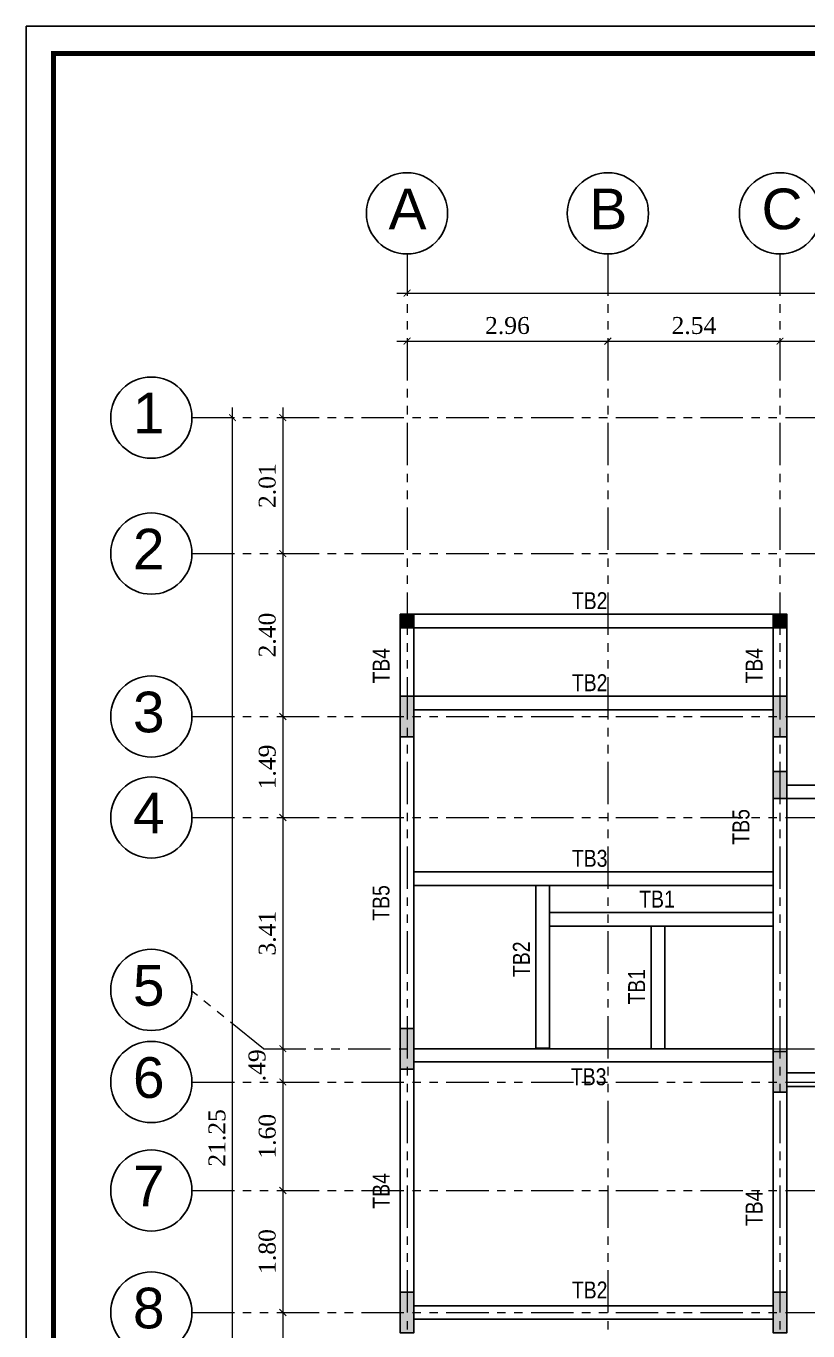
# Model space of a CAD drawing. Header units: metres. Extents: x 503482 to 1007323, y 2781056 to 5562345.
# Drawn here: x 503771.35 to 503782.88, y 2781093.62 to 2781112.87 of the extents above; entities that cross this region are included whole.
import ezdxf

# ---------------------------------------------------------------- set-up
doc = ezdxf.new("R2010")
doc.units = ezdxf.units.M
doc.header["$LTSCALE"] = 10
doc.header["$MEASUREMENT"] = 0
doc.header["$PDMODE"] = 3
doc.linetypes.add('PHANTOM2', pattern=[1.25, 0.625, -0.125, 0.125, -0.125, 0.125, -0.125])
doc.layers.get('0').update_dxf_attribs({"linetype": 'CONTINUOUS'})
doc.layers.get('DEFPOINTS').update_dxf_attribs({"linetype": 'CONTINUOUS'})
doc.layers.add('01_WALLS', color=7, linetype='CONTINUOUS', lineweight=25)
doc.layers.add('S-TIE BEAM', color=3, linetype='CONTINUOUS', lineweight=25)
for name, color, linetype in [('A-TEXT', 2, 'CONTINUOUS'), ('A-VIEW-LN', 1, 'CONTINUOUS'), ('G-BEAM TEXT', 4, 'CONTINUOUS'), ('M.TITLE BLOCK', 7, 'CONTINUOUS'), ('S-COL', 6, 'CONTINUOUS'), ('S-COL HATCH', 161, 'CONTINUOUS')]:
    doc.layers.add(name, color=color, linetype=linetype)
doc.styles.add('ANWAR', font='arial.ttf')
doc.styles.add('AREAL', font='times.ttf')
doc.styles.add('ARIELNARROW 30', font='ARIALN.TTF', dxfattribs={"height": 0.25})
doc.dimstyles.new('ANWER', dxfattribs={"dimtxt": 0.25, "dimasz": 0.1, "dimexe": 0.1, "dimexo": 0.25, "dimgap": 0.1, "dimtad": 1, "dimzin": 7, "dimdsep": 46, "dimtxsty": 'AREAL', "dimblk": 'ARCHTICK', "dimcen": 0.125, "dimdle": 0.15, "dimse1": 1, "dimse2": 1, "dimclrd": 41, "dimclre": 8, "dimclrt": 112, "dimadec": 0, "dimazin": 0, "dimtfac": 1, "dimtmove": 2, "dimatfit": 3, "dimfxl": 1, "dimtolj": 1, "dimtzin": 0, "dimlwd": 0, "dimlwe": 5, "dimarcsym": 0})

# ---------------------------------------------------------------- blocks, each defined once
blk = doc.blocks.new('_ArchTick')
at = {"color": 0, "linetype": 'ByBlock', "const_width": 0.15}
blk.add_lwpolyline([(-0.5, -0.5), (0.5, 0.5)], dxfattribs=at)
blk = doc.blocks.new('*D743')
at = {"layer": 'DEFPOINTS', "color": 0, "transparency": 16777216}
for p in [(-11.138, 0.829), (-14.1, 0.618), (-11.138, 0.618)]:
    blk.add_point(p, dxfattribs=at)
at = {"layer": 'S-COL', "color": 41, "linetype": 'Continuous', "lineweight": 0, "transparency": 16777216}
blk.add_line((-14.25, 0.829), (-10.988, 0.829), dxfattribs=at)
at = {"layer": 'S-COL', "color": 41, "lineweight": 0, "transparency": 16777216, "xscale": 0.1, "yscale": 0.1, "zscale": 0.1, "rotation": 180}
blk.add_blockref('_ArchTick', (-14.1, 0.829), dxfattribs=at)
at = {"layer": 'S-COL', "color": 41, "lineweight": 0, "transparency": 16777216, "xscale": 0.1, "yscale": 0.1, "zscale": 0.1}
blk.add_blockref('_ArchTick', (-11.138, 0.829), dxfattribs=at)
at = {"layer": 'S-COL', "color": 112, "transparency": 16777216, "insert": (-12.619, 1.057), "char_height": 0.25, "attachment_point": 5, "style": 'AREAL'}
blk.add_mtext('\\A1;2.96', dxfattribs=at)
blk = doc.blocks.new('*D744')
at = {"layer": 'DEFPOINTS', "color": 0, "transparency": 16777216}
for p in [(-8.6, 0.829), (-11.138, 0.618), (-8.6, 0.57)]:
    blk.add_point(p, dxfattribs=at)
at = {"layer": 'S-COL', "color": 41, "linetype": 'Continuous', "lineweight": 0, "transparency": 16777216}
blk.add_line((-11.288, 0.829), (-8.45, 0.829), dxfattribs=at)
at = {"layer": 'S-COL', "color": 41, "lineweight": 0, "transparency": 16777216, "xscale": 0.1, "yscale": 0.1, "zscale": 0.1, "rotation": 180}
blk.add_blockref('_ArchTick', (-11.138, 0.829), dxfattribs=at)
at = {"layer": 'S-COL', "color": 41, "lineweight": 0, "transparency": 16777216, "xscale": 0.1, "yscale": 0.1, "zscale": 0.1}
blk.add_blockref('_ArchTick', (-8.6, 0.829), dxfattribs=at)
at = {"layer": 'S-COL', "color": 112, "transparency": 16777216, "insert": (-9.869, 1.057), "char_height": 0.25, "attachment_point": 5, "style": 'AREAL'}
blk.add_mtext('\\A1;2.54', dxfattribs=at)
blk = doc.blocks.new('*D745')
at = {"layer": 'DEFPOINTS', "color": 0, "transparency": 16777216}
for p in [(-6.15, 0.829), (-8.6, 0.57), (-6.15, 0.57)]:
    blk.add_point(p, dxfattribs=at)
at = {"layer": 'S-COL', "color": 41, "linetype": 'Continuous', "lineweight": 0, "transparency": 16777216}
blk.add_line((-8.75, 0.829), (-6, 0.829), dxfattribs=at)
at = {"layer": 'S-COL', "color": 41, "lineweight": 0, "transparency": 16777216, "xscale": 0.1, "yscale": 0.1, "zscale": 0.1, "rotation": 180}
blk.add_blockref('_ArchTick', (-8.6, 0.829), dxfattribs=at)
at = {"layer": 'S-COL', "color": 41, "lineweight": 0, "transparency": 16777216, "xscale": 0.1, "yscale": 0.1, "zscale": 0.1}
blk.add_blockref('_ArchTick', (-6.15, 0.829), dxfattribs=at)
at = {"layer": 'S-COL', "color": 112, "transparency": 16777216, "insert": (-7.375, 1.057), "char_height": 0.25, "attachment_point": 5, "style": 'AREAL'}
blk.add_mtext('\\A1;2.45', dxfattribs=at)
blk = doc.blocks.new('*D748')
at = {"layer": 'DEFPOINTS', "color": 0, "ltscale": 0.04, "transparency": 16777216}
for p in [(-0.1, 1.537), (-14.1, 1.163), (-0.1, 1.163)]:
    blk.add_point(p, dxfattribs=at)
at = {"layer": 'S-TIE BEAM', "color": 41, "lineweight": 0, "ltscale": 0.04, "transparency": 16777216}
blk.add_line((-14.25, 1.537), (0.05, 1.537), dxfattribs=at)
at = {"layer": 'S-TIE BEAM', "color": 41, "lineweight": 0, "ltscale": 0.04, "transparency": 16777216, "xscale": 0.1, "yscale": 0.1, "zscale": 0.1, "rotation": 180}
blk.add_blockref('_ArchTick', (-14.1, 1.537), dxfattribs=at)
at = {"layer": 'S-TIE BEAM', "color": 41, "lineweight": 0, "ltscale": 0.04, "transparency": 16777216, "xscale": 0.1, "yscale": 0.1, "zscale": 0.1}
blk.add_blockref('_ArchTick', (-0.1, 1.537), dxfattribs=at)
at = {"layer": 'S-TIE BEAM', "color": 112, "ltscale": 0.04, "transparency": 16777216, "insert": (-7.1, 1.765), "char_height": 0.25, "attachment_point": 5, "style": 'AREAL'}
blk.add_mtext('\\A1;14.00', dxfattribs=at)
blk = doc.blocks.new('*D749')
at = {"layer": 'DEFPOINTS', "color": 0, "ltscale": 0.04, "transparency": 16777216}
for p in [(-15.699, -0.3), (-15.932, -2.305), (-15.699, -2.305)]:
    blk.add_point(p, dxfattribs=at)
at = {"layer": 'S-TIE BEAM', "color": 41, "lineweight": 0, "ltscale": 0.04, "transparency": 16777216}
blk.add_line((-15.932, -0.15), (-15.932, -2.455), dxfattribs=at)
at = {"layer": 'S-TIE BEAM', "color": 41, "lineweight": 0, "ltscale": 0.04, "transparency": 16777216, "xscale": 0.1, "yscale": 0.1, "zscale": 0.1}
for p, rotation in [((-15.932, -0.3), 90), ((-15.932, -2.305), 270)]:
    blk.add_blockref('_ArchTick', p, dxfattribs=dict(at, rotation=rotation))
at = {"layer": 'S-TIE BEAM', "color": 112, "ltscale": 0.04, "transparency": 16777216, "insert": (-16.16, -1.303), "char_height": 0.25, "attachment_point": 5, "rotation": 90, "style": 'AREAL'}
blk.add_mtext('\\A1;2.01', dxfattribs=at)
blk = doc.blocks.new('*D750')
at = {"layer": 'DEFPOINTS', "color": 0, "ltscale": 0.04, "transparency": 16777216}
for p in [(-15.699, -2.305), (-15.932, -4.708), (-15.455, -4.708)]:
    blk.add_point(p, dxfattribs=at)
at = {"layer": 'S-TIE BEAM', "color": 41, "lineweight": 0, "ltscale": 0.04, "transparency": 16777216}
blk.add_line((-15.932, -2.155), (-15.932, -4.858), dxfattribs=at)
at = {"layer": 'S-TIE BEAM', "color": 41, "lineweight": 0, "ltscale": 0.04, "transparency": 16777216, "xscale": 0.1, "yscale": 0.1, "zscale": 0.1}
for p, rotation in [((-15.932, -2.305), 90), ((-15.932, -4.708), 270)]:
    blk.add_blockref('_ArchTick', p, dxfattribs=dict(at, rotation=rotation))
at = {"layer": 'S-TIE BEAM', "color": 112, "ltscale": 0.04, "transparency": 16777216, "insert": (-16.16, -3.507), "char_height": 0.25, "attachment_point": 5, "rotation": 90, "style": 'AREAL'}
blk.add_mtext('\\A1;2.40', dxfattribs=at)
blk = doc.blocks.new('*D751')
at = {"layer": 'DEFPOINTS', "color": 0, "ltscale": 0.04, "transparency": 16777216}
for p in [(-15.455, -4.708), (-15.932, -6.198), (-15.455, -6.198)]:
    blk.add_point(p, dxfattribs=at)
at = {"layer": 'S-TIE BEAM', "color": 41, "lineweight": 0, "ltscale": 0.04, "transparency": 16777216}
blk.add_line((-15.932, -4.558), (-15.932, -6.348), dxfattribs=at)
at = {"layer": 'S-TIE BEAM', "color": 41, "lineweight": 0, "ltscale": 0.04, "transparency": 16777216, "xscale": 0.1, "yscale": 0.1, "zscale": 0.1}
for p, rotation in [((-15.932, -4.708), 90), ((-15.932, -6.198), 270)]:
    blk.add_blockref('_ArchTick', p, dxfattribs=dict(at, rotation=rotation))
at = {"layer": 'S-TIE BEAM', "color": 112, "ltscale": 0.04, "transparency": 16777216, "insert": (-16.16, -5.453), "char_height": 0.25, "attachment_point": 5, "rotation": 90, "style": 'AREAL'}
blk.add_mtext('\\A1;1.49', dxfattribs=at)
blk = doc.blocks.new('*D752')
at = {"layer": 'DEFPOINTS', "color": 0, "ltscale": 0.04, "transparency": 16777216}
for p in [(-15.455, -6.198), (-15.932, -9.609), (-15.157, -9.609)]:
    blk.add_point(p, dxfattribs=at)
at = {"layer": 'S-TIE BEAM', "color": 41, "lineweight": 0, "ltscale": 0.04, "transparency": 16777216}
blk.add_line((-15.932, -6.048), (-15.932, -9.759), dxfattribs=at)
at = {"layer": 'S-TIE BEAM', "color": 41, "lineweight": 0, "ltscale": 0.04, "transparency": 16777216, "xscale": 0.1, "yscale": 0.1, "zscale": 0.1}
for p, rotation in [((-15.932, -6.198), 90), ((-15.932, -9.609), 270)]:
    blk.add_blockref('_ArchTick', p, dxfattribs=dict(at, rotation=rotation))
at = {"layer": 'S-TIE BEAM', "color": 112, "ltscale": 0.04, "transparency": 16777216, "insert": (-16.16, -7.904), "char_height": 0.25, "attachment_point": 5, "rotation": 90, "style": 'AREAL'}
blk.add_mtext('\\A1;3.41', dxfattribs=at)
blk = doc.blocks.new('*D753')
at = {"layer": 'DEFPOINTS', "color": 0, "ltscale": 0.04, "transparency": 16777216}
for p in [(-15.157, -9.609), (-15.932, -10.1), (-15.157, -10.1)]:
    blk.add_point(p, dxfattribs=at)
at = {"layer": 'S-TIE BEAM', "color": 41, "lineweight": 0, "ltscale": 0.04, "transparency": 16777216}
blk.add_line((-15.932, -9.459), (-15.932, -10.25), dxfattribs=at)
at = {"layer": 'S-TIE BEAM', "color": 41, "lineweight": 0, "ltscale": 0.04, "transparency": 16777216, "xscale": 0.1, "yscale": 0.1, "zscale": 0.1}
for p, rotation in [((-15.932, -9.609), 90), ((-15.932, -10.1), 270)]:
    blk.add_blockref('_ArchTick', p, dxfattribs=dict(at, rotation=rotation))
at = {"layer": 'S-TIE BEAM', "color": 112, "ltscale": 0.04, "transparency": 16777216, "insert": (-16.31, -9.854), "char_height": 0.25, "attachment_point": 5, "rotation": 90, "style": 'AREAL'}
blk.add_mtext('\\A1;.49', dxfattribs=at)
blk = doc.blocks.new('*D754')
at = {"layer": 'DEFPOINTS', "color": 0, "ltscale": 0.04, "transparency": 16777216}
for p in [(-15.157, -10.1), (-15.932, -11.7), (-15.157, -11.7)]:
    blk.add_point(p, dxfattribs=at)
at = {"layer": 'S-TIE BEAM', "color": 41, "lineweight": 0, "ltscale": 0.04, "transparency": 16777216}
blk.add_line((-15.932, -9.95), (-15.932, -11.85), dxfattribs=at)
at = {"layer": 'S-TIE BEAM', "color": 41, "lineweight": 0, "ltscale": 0.04, "transparency": 16777216, "xscale": 0.1, "yscale": 0.1, "zscale": 0.1}
for p, rotation in [((-15.932, -10.1), 90), ((-15.932, -11.7), 270)]:
    blk.add_blockref('_ArchTick', p, dxfattribs=dict(at, rotation=rotation))
at = {"layer": 'S-TIE BEAM', "color": 112, "ltscale": 0.04, "transparency": 16777216, "insert": (-16.16, -10.9), "char_height": 0.25, "attachment_point": 5, "rotation": 90, "style": 'AREAL'}
blk.add_mtext('\\A1;1.60', dxfattribs=at)
blk = doc.blocks.new('*D755')
at = {"layer": 'DEFPOINTS', "color": 0, "ltscale": 0.04, "transparency": 16777216}
for p in [(-15.157, -11.7), (-15.932, -13.5), (-15.157, -13.5)]:
    blk.add_point(p, dxfattribs=at)
at = {"layer": 'S-TIE BEAM', "color": 41, "lineweight": 0, "ltscale": 0.04, "transparency": 16777216}
blk.add_line((-15.932, -11.55), (-15.932, -13.65), dxfattribs=at)
at = {"layer": 'S-TIE BEAM', "color": 41, "lineweight": 0, "ltscale": 0.04, "transparency": 16777216, "xscale": 0.1, "yscale": 0.1, "zscale": 0.1}
for p, rotation in [((-15.932, -11.7), 90), ((-15.932, -13.5), 270)]:
    blk.add_blockref('_ArchTick', p, dxfattribs=dict(at, rotation=rotation))
at = {"layer": 'S-TIE BEAM', "color": 112, "ltscale": 0.04, "transparency": 16777216, "insert": (-16.16, -12.6), "char_height": 0.25, "attachment_point": 5, "rotation": 90, "style": 'AREAL'}
blk.add_mtext('\\A1;1.80', dxfattribs=at)
blk = doc.blocks.new('*D756')
at = {"layer": 'DEFPOINTS', "color": 0, "ltscale": 0.04, "transparency": 16777216}
for p in [(-15.157, -13.5), (-15.932, -15.9), (-15.157, -15.9)]:
    blk.add_point(p, dxfattribs=at)
at = {"layer": 'S-TIE BEAM', "color": 41, "lineweight": 0, "ltscale": 0.04, "transparency": 16777216}
blk.add_line((-15.932, -13.35), (-15.932, -16.05), dxfattribs=at)
at = {"layer": 'S-TIE BEAM', "color": 41, "lineweight": 0, "ltscale": 0.04, "transparency": 16777216, "xscale": 0.1, "yscale": 0.1, "zscale": 0.1}
for p, rotation in [((-15.932, -13.5), 90), ((-15.932, -15.9), 270)]:
    blk.add_blockref('_ArchTick', p, dxfattribs=dict(at, rotation=rotation))
at = {"layer": 'S-TIE BEAM', "color": 112, "ltscale": 0.04, "transparency": 16777216, "insert": (-16.16, -14.7), "char_height": 0.25, "attachment_point": 5, "rotation": 90, "style": 'AREAL'}
blk.add_mtext('\\A1;2.40', dxfattribs=at)
blk = doc.blocks.new('*D760')
at = {"layer": 'DEFPOINTS', "color": 0, "ltscale": 0.04, "transparency": 16777216}
for p in [(-16.673, -0.3), (-15.09, -0.3), (-16.077, -21.55)]:
    blk.add_point(p, dxfattribs=at)
at = {"layer": 'S-TIE BEAM', "color": 41, "lineweight": 0, "ltscale": 0.04, "transparency": 16777216}
blk.add_line((-16.673, -21.7), (-16.673, -0.15), dxfattribs=at)
at = {"layer": 'S-TIE BEAM', "color": 41, "lineweight": 0, "ltscale": 0.04, "transparency": 16777216, "xscale": 0.1, "yscale": 0.1, "zscale": 0.1}
for p, rotation in [((-16.673, -0.3), 90), ((-16.673, -21.55), 270)]:
    blk.add_blockref('_ArchTick', p, dxfattribs=dict(at, rotation=rotation))
at = {"layer": 'S-TIE BEAM', "color": 112, "ltscale": 0.04, "transparency": 16777216, "insert": (-16.901, -10.925), "char_height": 0.25, "attachment_point": 5, "rotation": 90, "style": 'AREAL'}
blk.add_mtext('\\A1;21.25', dxfattribs=at)
blk = doc.blocks.new('A$Ca7303c29')
at = {"layer": '01_WALLS', "ltscale": 0.04}
h = blk.add_hatch(color=161, dxfattribs=at)
h.dxf.hatch_style = 1
h.paths.add_polyline_path([(-0.1, -2.898), (0.1, -2.898), (0.1, -3.098), (-0.1, -3.098)])
h = blk.add_hatch(color=161, dxfattribs=at)
h.dxf.hatch_style = 1
h.paths.add_polyline_path([(5.4, -2.898), (5.6, -2.898), (5.6, -3.098), (5.4, -3.098)])
h = blk.add_hatch(color=161, dxfattribs=at)
h.dxf.hatch_style = 1
h.paths.add_polyline_path([(-0.1, -4.108), (0.1, -4.108), (0.1, -4.708), (-0.1, -4.708)])
h = blk.add_hatch(color=161, dxfattribs=at)
h.dxf.hatch_style = 1
h.paths.add_polyline_path([(5.6, -4.108), (5.4, -4.108), (5.4, -4.708), (5.6, -4.708)])
h = blk.add_hatch(color=161, dxfattribs=at)
h.dxf.hatch_style = 1
h.paths.add_polyline_path([(5.6, -5.218), (5.4, -5.218), (5.4, -5.618), (5.6, -5.618)])
at = {"layer": 'S-COL HATCH', "ltscale": 0.04}
h = blk.add_hatch(color=161, dxfattribs=at)
h.dxf.hatch_style = 1
h.paths.add_polyline_path([(-0.1, -9.009), (0.1, -9.009), (0.1, -9.609), (-0.1, -9.609)])
h = blk.add_hatch(color=161, dxfattribs=at)
h.dxf.hatch_style = 1
h.paths.add_polyline_path([(5.4, -9.35), (5.6, -9.35), (5.6, -9.95), (5.4, -9.95)])
h = blk.add_hatch(color=161, dxfattribs=at)
h.dxf.hatch_style = 1
h.paths.add_polyline_path([(-0.1, -12.9), (0.1, -12.9), (0.1, -13.5), (-0.1, -13.5)])
h = blk.add_hatch(color=161, dxfattribs=at)
h.dxf.hatch_style = 1
h.paths.add_polyline_path([(5.4, -12.9), (5.6, -12.9), (5.6, -13.5), (5.4, -13.5)])
at = {"layer": '01_WALLS', "color": 6, "ltscale": 0.04}
for points in [[(-0.1, -2.898), (0.1, -2.898), (0.1, -3.098), (-0.1, -3.098)], [(5.4, -2.898), (5.6, -2.898), (5.6, -3.098), (5.4, -3.098)], [(-0.1, -4.108), (0.1, -4.108), (0.1, -4.708), (-0.1, -4.708)], [(5.6, -4.108), (5.4, -4.108), (5.4, -4.708), (5.6, -4.708)], [(5.6, -5.218), (5.4, -5.218), (5.4, -5.618), (5.6, -5.618)]]:
    blk.add_lwpolyline(points, close=True, dxfattribs=at)
at = {"layer": 'S-COL', "color": 6, "ltscale": 0.04}
for points in [[(-0.1, -9.009), (0.1, -9.009), (0.1, -9.609), (-0.1, -9.609)], [(5.4, -9.35), (5.6, -9.35), (5.6, -9.95), (5.4, -9.95)], [(-0.1, -12.9), (0.1, -12.9), (0.1, -13.5), (-0.1, -13.5)], [(5.4, -12.9), (5.6, -12.9), (5.6, -13.5), (5.4, -13.5)]]:
    blk.add_lwpolyline(points, close=True, dxfattribs=at)
blk = doc.blocks.new('A$C9677af75')
at = {"color": 252}
for centre in [(-14.1, 2.713, -2.36), (-11.138, 2.713, -2.36), (-8.6, 2.713, -2.36), (-17.871, -0.3), (-17.871, -2.305), (-17.871, -4.708), (-17.871, -6.198), (-17.871, -8.741), (-17.871, -10.1), (-17.871, -11.7), (-17.871, -13.5)]:
    blk.add_circle(centre, 0.599, dxfattribs=at)
at = {"layer": 'A-VIEW-LN', "color": 252, "linetype": 'PHANTOM2', "lineweight": 5, "ltscale": 0.1}
for p, q in [((-14.1, 2.123), (-14.1, -24.071)), ((-11.138, 2.123), (-11.138, -24.071)), ((-8.6, 2.123), (-8.6, -24.071)), ((-17.271, -0.3), (2.858, -0.3)), ((-17.271, -2.305), (2.858, -2.305)), ((-17.271, -4.708), (2.858, -4.708)), ((-17.271, -6.198), (2.858, -6.198)), ((-16.218, -9.609), (-17.272, -8.76)), ((-16.218, -9.609), (2.313, -9.609)), ((-17.271, -10.1), (2.858, -10.1)), ((-17.271, -11.7), (2.858, -11.7)), ((-17.271, -13.5), (2.858, -13.5))]:
    blk.add_line(p, q, dxfattribs=at)
at = {"layer": 'A-TEXT', "style": 'ANWAR'}
for s, p in [('C', (-8.872, 2.479, -2.36)), ('A', (-14.372, 2.479, -2.36)), ('B', (-11.41, 2.479, -2.36)), ('1', (-18.142, -0.533)), ('2', (-18.142, -2.539)), ('3', (-18.142, -4.942)), ('4', (-18.142, -6.432)), ('5', (-18.142, -8.975)), ('6', (-18.142, -10.334)), ('7', (-18.142, -11.934)), ('8', (-18.142, -13.734))]:
    blk.add_text(s, height=0.6, dxfattribs=at).set_placement(p)
at = {"layer": 'S-COL'}
for base, p1, p2, picture, middle in [((-11.138, 0.829), (-14.1, 0.618), (-11.138, 0.618), '*D743', (-12.619, 1.057)), ((-8.6, 0.829), (-11.138, 0.618), (-8.6, 0.57), '*D744', (-9.869, 1.057)), ((-6.15, 0.829), (-8.6, 0.57), (-6.15, 0.57), '*D745', (-7.375, 1.057))]:
    dim = blk.add_linear_dim(base=base, p1=p1, p2=p2, dimstyle='ANWER', override={"dimfxl": 0.125, "dimfxlon": 1}, dxfattribs=at)
    dim.commit()
    dim.dimension.update_dxf_attribs({"geometry": picture, "text_midpoint": middle})
at = {"layer": 'S-TIE BEAM', "ltscale": 0.04}
dim = blk.add_linear_dim(base=(-0.1, 1.537), p1=(-14.1, 1.163), p2=(-0.1, 1.163), dimstyle='ANWER', dxfattribs=at)
dim.commit()
dim.dimension.update_dxf_attribs({"geometry": '*D748', "text_midpoint": (-7.1, 1.765)})
for base, p1, p2, picture, middle in [((-16.673, -0.3), (-16.077, -21.55), (-15.09, -0.3), '*D760', (-16.901, -10.925)), ((-15.9322, -2.3051), (-15.6987, -0.3), (-15.6987, -2.3051), '*D749', (-16.1597, -1.3025)), ((-15.932, -4.708), (-15.699, -2.305), (-15.455, -4.708), '*D750', (-16.16, -3.507)), ((-15.932, -6.198), (-15.455, -4.708), (-15.455, -6.198), '*D751', (-16.16, -5.453)), ((-15.932, -9.609), (-15.455, -6.198), (-15.157, -9.609), '*D752', (-16.16, -7.904)), ((-15.932, -10.1), (-15.157, -9.609), (-15.157, -10.1), '*D753', (-16.31, -9.854)), ((-15.932, -11.7), (-15.157, -10.1), (-15.157, -11.7), '*D754', (-16.16, -10.9)), ((-15.932, -13.5), (-15.157, -11.7), (-15.157, -13.5), '*D755', (-16.16, -12.6)), ((-15.932, -15.9), (-15.157, -13.5), (-15.157, -15.9), '*D756', (-16.16, -14.7))]:
    dim = blk.add_linear_dim(base=base, p1=p1, p2=p2, angle=90, dimstyle='ANWER', dxfattribs=at)
    dim.commit()
    dim.dimension.update_dxf_attribs({"geometry": picture, "text_midpoint": middle})

msp = doc.modelspace()

# ---------------------------------------------------------------- linework, layer by layer
at = {"layer": 'M.TITLE BLOCK', "color": 253, "linetype": 'Continuous', "ltscale": 24}
msp.add_lwpolyline([(503771.349, 2781112.871), (503821.011, 2781112.871), (503821.011, 2781078.7), (503771.349, 2781078.7)], close=True, dxfattribs=at)
msp.add_lwpolyline([(503771.349, 2781112.871), (503821.011, 2781112.871), (503821.011, 2781078.7), (503771.349, 2781078.7)], close=True, dxfattribs=at)
at = {"layer": 'M.TITLE BLOCK', "color": 252, "const_width": 0.0705}
msp.add_lwpolyline([(503771.753, 2781112.467), (503820.607, 2781112.467), (503820.607, 2781079.104), (503771.753, 2781079.104)], close=True, dxfattribs=at)
msp.add_lwpolyline([(503771.753, 2781112.467), (503820.607, 2781112.467), (503820.607, 2781079.104), (503771.753, 2781079.104)], close=True, dxfattribs=at)
at = {"layer": 'S-TIE BEAM', "ltscale": 0.04}
for points in [[(503776.866, 2781104.196), (503777.066, 2781104.196), (503777.066, 2781102.986), (503776.866, 2781102.986)], [(503777.066, 2781104.196), (503782.366, 2781104.196), (503782.366, 2781103.996), (503777.066, 2781103.996)], [(503782.366, 2781104.196), (503782.566, 2781104.196), (503782.566, 2781102.986), (503782.366, 2781102.986)], [(503777.066, 2781102.986), (503782.366, 2781102.986), (503782.366, 2781102.786), (503777.066, 2781102.786)], [(503776.866, 2781102.386), (503777.066, 2781102.386), (503777.066, 2781098.086), (503776.866, 2781098.086)], [(503782.366, 2781102.386), (503782.566, 2781102.386), (503782.566, 2781101.876), (503782.366, 2781101.876)], [(503782.566, 2781101.676), (503786.166, 2781101.676), (503786.166, 2781101.476), (503782.566, 2781101.476)], [(503782.366, 2781101.476), (503782.566, 2781101.476), (503782.566, 2781097.745), (503782.366, 2781097.745)], [(503777.066, 2781100.395), (503782.366, 2781100.395), (503782.366, 2781100.195), (503777.066, 2781100.195)], [(503779.066, 2781100.195), (503778.866, 2781100.195), (503778.866, 2781097.795), (503779.066, 2781097.795)], [(503779.066, 2781099.795), (503782.366, 2781099.795), (503782.366, 2781099.595), (503779.066, 2781099.595)], [(503780.566, 2781099.595), (503780.766, 2781099.595), (503780.766, 2781097.786), (503780.566, 2781097.786)], [(503777.066, 2781097.786), (503782.366, 2781097.786), (503782.366, 2781097.595), (503777.066, 2781097.595)], [(503776.866, 2781097.486), (503777.066, 2781097.486), (503777.066, 2781094.195), (503776.866, 2781094.195)], [(503782.566, 2781097.431), (503786.166, 2781097.431), (503786.166, 2781097.231), (503782.566, 2781097.231)], [(503782.366, 2781097.145), (503782.566, 2781097.145), (503782.566, 2781094.195), (503782.366, 2781094.195)], [(503777.066, 2781093.995), (503782.366, 2781093.995), (503782.366, 2781093.795), (503777.066, 2781093.795)]]:
    msp.add_lwpolyline(points, close=True, dxfattribs=at)

# ---------------------------------------------------------------- block references
for name, p in [('A$C9677af75', (503791.066, 2781107.395)), ('A$Ca7303c29', (503776.966, 2781107.095))]:
    msp.add_blockref(name, p, dxfattribs=at)

# ---------------------------------------------------------------- texts
at = {"layer": 'G-BEAM TEXT', "color": 4, "ltscale": 0.05, "char_height": 0.25, "attachment_point": 5, "style": 'ARIELNARROW 30'}
for s, insert in [('\\A1;TB2', (503779.659, 2781104.395)), ('\\A1;TB2', (503779.659, 2781103.185)), ('\\A1;TB3', (503779.659, 2781100.593)), ('\\A1;TB1', (503780.652, 2781099.993)), ('\\A1;TB3', (503779.645, 2781097.371)), ('\\A1;TB2', (503779.659, 2781094.227))]:
    msp.add_mtext(s, dxfattribs=dict(at, insert=insert))
at = {"layer": 'G-BEAM TEXT', "color": 4, "ltscale": 0.05, "char_height": 0.25, "attachment_point": 5, "rotation": 90, "style": 'ARIELNARROW 30'}
for s, insert in [('\\A1;TB4', (503776.584, 2781103.435)), ('\\A1;TB4', (503782.084, 2781103.435)), ('\\A1;TB5', (503781.892, 2781101.059)), ('\\A1;TB5', (503776.584, 2781099.936)), ('\\A1;TB2', (503778.652, 2781099.106)), ('\\A1;TB1', (503780.352, 2781098.701)), ('\\A1;TB4', (503776.584, 2781095.689)), ('\\A1;TB4', (503782.084, 2781095.431))]:
    msp.add_mtext(s, dxfattribs=dict(at, insert=insert))

doc.saveas('drawing.dxf')
